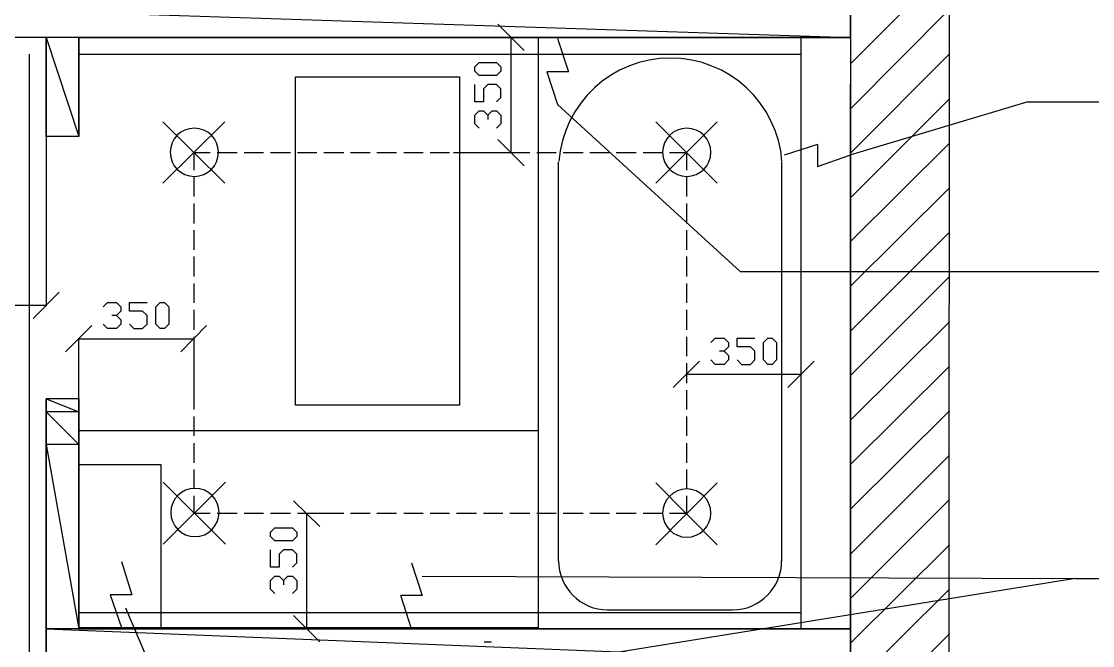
# Model space of a CAD drawing. Extents: x -3 to 1587, y 0 to 1122.
# Drawn here: x 915.3 to 1188.8, y 362.9 to 522.3 of the extents above; entities that cross this region are included whole.
import ezdxf

# ---------------------------------------------------------------- set-up
doc = ezdxf.new("R2010")
doc.units = 0
doc.layers.add('Page_1', color=7, linetype='CONTINUOUS')

msp = doc.modelspace()

# ---------------------------------------------------------------- linework, layer by layer
at = {"layer": 'Page_1', "color": 7}
for points in [[(1127.04, 903.8367), (1127.04, 246.3967)], [(1152.16, 177.5967), (1152.48, 903.8367)], [(921.6, 518.2367), (872.48, 518.2367)], [(921.6, 518.2367), (921.6, 492.9567)], [(929.92, 518.2367), (929.92, 492.9567)], [(929.92, 518.2367), (1127.04, 518.2367)], [(1114.4, 367.1967), (1114.4, 518.2367)], [(1127.04, 363.8367), (1127.04, 506.3967)], [(1052.16, 501.1167), (1098.88, 458.3967), (1334.88, 458.3967)], [(1172.32, 501.7567), (1126.88, 488.1567)], [(1172.32, 501.7567), (1345.28, 501.7567)], [(951.36, 480.9567), (967.2, 496.6367)], [(951.36, 496.6367), (967.2, 480.9567)], [(1077.28, 480.9567), (1092.96, 496.6367)], [(1077.28, 496.6367), (1092.96, 480.9567)], [(929.92, 492.9567), (921.6, 492.9567)], [(921.6, 425.9167), (921.6, 358.8767)], [(929.92, 425.9167), (921.6, 425.9167)], [(929.92, 425.9167), (929.92, 367.1967)], [(951.52, 388.7967), (967.36, 404.6367)], [(951.52, 404.6367), (967.36, 388.7967)], [(1077.28, 388.6367), (1092.96, 404.4767)], [(1077.28, 404.4767), (1092.96, 388.6367)], [(1017.6, 380.6367), (1184.48, 379.9967)], [(1184.48, 379.9967), (1053.6, 358.8767)], [(1184.48, 379.9967), (1351.68, 379.9967)], [(954.4, 343.1967), (941.92, 372.4767)], [(929.92, 367.1967), (1127.04, 367.1967)]]:
    msp.add_lwpolyline(points, dxfattribs=at)
at = {"layer": 'Page_1', "color": 1}
for points in [[(1127.2, 511.6767), (1152.32, 536.7967)], [(1127.2, 500.1567), (1152.32, 525.4367)], [(1047.36, 367.1967), (1047.36, 518.2367)], [(1052.16, 517.9167), (1055.04, 509.4367), (1049.44, 509.4367), (1052.16, 501.1167)], [(1127.2, 488.7967), (1152.32, 514.0767)], [(1127.2, 477.4367), (1152.32, 502.5567)], [(1118.56, 490.8767), (1110.08, 488.1567)], [(1118.56, 490.8767), (1118.56, 485.2767), (1126.88, 488.1567)], [(1127.04, 466.0767), (1152.32, 491.1967)], [(1052.32, 486.3967), (1052.32, 384.4767)], [(1109.44, 486.3967), (1109.44, 384.4767)], [(1127.04, 454.7167), (1152.32, 479.8367)], [(1127.04, 443.1967), (1152.32, 468.4767)], [(1127.04, 431.8367), (1152.32, 457.1167)], [(1127.04, 420.4767), (1152.32, 445.5967)], [(1127.04, 409.1167), (1152.32, 434.2367)], [(1127.04, 397.7567), (1152.32, 422.8767)], [(1127.04, 386.2367), (1152.32, 411.5167)], [(1127.04, 374.8767), (1152.32, 400.1567)], [(1127.04, 363.5167), (1152.32, 388.6367)], [(940.8, 384.3167), (943.52, 375.8367), (937.92, 375.8367), (940.8, 367.5167)], [(1014.88, 383.9967), (1017.6, 375.6767), (1012.16, 375.6767)], [(1014.88, 367.1967), (1012.16, 375.6767)], [(1127.04, 352.1567), (1152.32, 377.2767)], [(1064.96, 371.9967), (1096.8, 371.9967)], [(1127.04, 340.7967), (1152.32, 365.9167)], [(1033.44, 363.8367), (1035.36, 363.8367)]]:
    msp.add_lwpolyline(points, dxfattribs=at)
for points in [[(1127.04, 526.5567), (872.48, 526.5567), (1127.04, 518.2367)], [(872.48, 526.5567), (1127.04, 518.2367), (872.48, 518.2367)], [(929.92, 518.2367), (921.6, 518.2367), (929.92, 492.9567)], [(921.6, 518.2367), (929.92, 492.9567), (921.6, 492.9567)], [(985.28, 508.1567), (1027.2, 508.1567), (1027.2, 424.3167), (985.28, 424.3167)], [(929.92, 425.9167), (921.6, 425.9167), (929.92, 422.5567)], [(921.6, 425.9167), (929.92, 422.5567), (921.6, 422.5567)], [(929.92, 422.5567), (921.6, 422.5567), (929.92, 414.2367)], [(921.6, 422.5567), (929.92, 414.2367), (921.6, 414.2367)], [(1047.36, 417.7567), (929.92, 417.7567), (929.92, 367.5167), (1047.36, 367.5167)], [(929.92, 414.2367), (921.6, 414.2367), (929.92, 367.1967)], [(921.6, 414.2367), (929.92, 367.1967), (921.6, 367.1967)], [(929.92, 409.1167), (950.88, 409.1167), (950.88, 367.1967), (929.92, 367.1967)], [(1127.04, 367.1967), (921.6, 367.1967), (1127.04, 358.8767)], [(921.6, 367.1967), (1127.04, 358.8767), (921.6, 358.8767)]]:
    msp.add_lwpolyline(points, close=True, dxfattribs=at)
at = {"layer": 'Page_1', "color": 5}
for points in [[(1043.68, 514.8767), (1036.96, 521.5967)], [(1025.6, 488.7967), (1040.32, 488.7967), (1040.32, 518.2367), (1025.6, 518.2367)], [(1036.64, 501.7567), (1037.76, 502.8767), (1037.76, 505.1167), (1036.64, 506.2367), (1034.4, 506.2367), (1033.28, 505.1167), (1033.28, 501.7567), (1031.04, 501.7567), (1031.04, 506.2367)], [(1032.16, 495.0367), (1031.04, 496.1567), (1031.04, 498.3967), (1032.16, 499.5167), (1033.28, 499.5167), (1034.4, 498.3967), (1034.4, 497.2767)], [(1034.4, 498.3967), (1035.52, 499.5167), (1036.64, 499.5167), (1037.76, 498.3967), (1037.76, 496.1567), (1036.64, 495.0367)], [(921.6, 492.9567), (921.6, 449.5967)], [(1036.96, 492.1567), (1043.68, 485.4367)], [(959.36, 484.3167), (959.36, 488.7967), (963.52, 488.7967)], [(965.28, 488.7967), (970.4, 488.7967)], [(972.16, 488.7967), (977.12, 488.7967)], [(978.88, 488.7967), (984, 488.7967)], [(985.76, 488.7967), (990.72, 488.7967)], [(992.48, 488.7967), (997.6, 488.7967)], [(999.36, 488.7967), (1004.32, 488.7967)], [(1006.08, 488.7967), (1011.04, 488.7967)], [(1012.96, 488.7967), (1017.92, 488.7967)], [(1019.68, 488.7967), (1024.64, 488.7967)], [(1026.4, 488.7967), (1031.52, 488.7967)], [(1033.28, 488.7967), (1038.24, 488.7967)], [(1040, 488.7967), (1045.12, 488.7967)], [(1046.88, 488.7967), (1051.84, 488.7967)], [(1053.6, 488.7967), (1058.72, 488.7967)], [(1060.48, 488.7967), (1065.44, 488.7967)], [(1067.2, 488.7967), (1072.32, 488.7967)], [(1074.08, 488.7967), (1079.04, 488.7967)], [(1080.8, 488.7967), (1085.12, 488.7967)], [(1085.12, 488.7967), (1085.12, 484.3167)], [(959.36, 477.5967), (959.36, 482.5567)], [(1085.12, 482.5567), (1085.12, 477.5967)], [(959.36, 470.7167), (959.36, 475.8367)], [(1085.12, 475.8367), (1085.12, 470.7167)], [(959.36, 463.9967), (959.36, 468.9567)], [(1085.12, 468.9567), (1085.12, 463.9967)], [(959.36, 457.1167), (959.36, 462.2367)], [(1085.12, 462.2367), (1085.12, 457.1167)], [(959.36, 450.3967), (959.36, 455.3567)], [(1085.12, 455.3567), (1085.12, 450.3967)], [(918.24, 446.3967), (924.96, 453.1167)], [(921.6, 449.7567), (868.96, 449.7567)], [(936.16, 449.4367), (937.28, 450.5567), (939.52, 450.5567), (940.64, 449.4367), (940.64, 448.3167), (939.52, 447.1967), (938.4, 447.1967)], [(942.88, 444.9567), (944, 443.8367), (946.24, 443.8367), (947.36, 444.9567), (947.36, 447.1967), (946.24, 448.3167), (942.88, 448.3167), (942.88, 450.5567), (947.36, 450.5567)], [(939.52, 447.1967), (940.64, 446.0767), (940.64, 444.9567), (939.52, 443.8367), (937.28, 443.8367), (936.16, 444.9567)], [(959.36, 443.5167), (959.36, 448.6367)], [(1085.12, 448.6367), (1085.12, 443.5167)], [(933.28, 444.6367), (926.56, 437.9167)], [(956, 437.9167), (962.56, 444.6367)], [(929.92, 425.9167), (929.92, 441.4367)], [(929.92, 441.2767), (959.36, 441.2767)], [(959.36, 436.7967), (959.36, 441.7567)], [(959.36, 425.9167), (959.36, 441.4367)], [(1085.12, 441.7567), (1085.12, 436.7967)], [(1091.36, 440.3167), (1092.48, 441.4367), (1094.72, 441.4367), (1095.84, 440.3167), (1095.84, 439.1967), (1094.72, 438.0767), (1093.6, 438.0767)], [(1098.08, 435.8367), (1099.2, 434.7167), (1101.44, 434.7167), (1102.56, 435.8367), (1102.56, 438.0767), (1101.44, 439.1967), (1098.08, 439.1967), (1098.08, 441.4367), (1102.56, 441.4367)], [(1094.72, 438.0767), (1095.84, 436.9567), (1095.84, 435.8367), (1094.72, 434.7167), (1092.48, 434.7167), (1091.36, 435.8367)], [(959.36, 429.9167), (959.36, 435.0367)], [(1088.48, 435.5167), (1081.76, 428.7967)], [(1085.12, 435.0367), (1085.12, 429.9167)], [(1111.04, 428.7967), (1117.76, 435.5167)], [(1114.4, 432.3167), (1114.4, 432.1567), (1085.12, 432.1567), (1085.12, 432.3167)], [(959.36, 423.1967), (959.36, 428.1567)], [(1085.12, 428.1567), (1085.12, 423.1967)], [(959.36, 416.4767), (959.36, 421.4367)], [(1085.12, 421.4367), (1085.12, 416.4767)], [(959.36, 409.5967), (959.36, 414.5567)], [(1085.12, 414.5567), (1085.12, 409.5967)], [(959.36, 402.8767), (959.36, 407.8367)], [(1085.12, 407.8367), (1085.12, 402.8767)], [(963.52, 396.6367), (959.36, 396.6367), (959.36, 401.1167)], [(991.52, 393.2767), (984.8, 399.8367)], [(1085.12, 401.1167), (1085.12, 396.6367), (1080.8, 396.6367)], [(970.4, 396.6367), (965.28, 396.6367)], [(977.12, 396.6367), (972.16, 396.6367)], [(984, 396.6367), (978.88, 396.6367)], [(990.72, 396.6367), (985.76, 396.6367)], [(993.44, 396.6367), (988, 396.6367)], [(988.16, 367.1967), (988.16, 396.6367)], [(997.6, 396.6367), (992.48, 396.6367)], [(1004.32, 396.6367), (999.36, 396.6367)], [(1011.04, 396.6367), (1006.08, 396.6367)], [(1017.92, 396.6367), (1012.96, 396.6367)], [(1024.64, 396.6367), (1019.68, 396.6367)], [(1031.52, 396.6367), (1026.4, 396.6367)], [(1038.24, 396.6367), (1033.28, 396.6367)], [(1045.12, 396.6367), (1040, 396.6367)], [(1051.84, 396.6367), (1046.88, 396.6367)], [(1058.72, 396.6367), (1053.6, 396.6367)], [(1065.44, 396.6367), (1060.48, 396.6367)], [(1072.32, 396.6367), (1067.2, 396.6367)], [(1079.04, 396.6367), (1074.08, 396.6367)], [(984.48, 382.8767), (985.6, 383.9967), (985.6, 386.2367), (984.48, 387.3567), (982.24, 387.3567), (981.12, 386.2367), (981.12, 382.8767), (978.88, 382.8767), (978.88, 387.3567)], [(980, 376.1567), (978.88, 377.2767), (978.88, 379.5167), (980, 380.6367), (981.12, 380.6367), (982.24, 379.5167), (982.24, 378.3967)], [(982.24, 379.5167), (983.36, 380.6367), (984.48, 380.6367), (985.6, 379.5167), (985.6, 377.2767), (984.48, 376.1567)], [(984.8, 370.5567), (991.52, 363.8367)], [(993.44, 367.1967), (988, 367.1967)]]:
    msp.add_lwpolyline(points, dxfattribs=at)
at = {"layer": 'Page_1', "color": 3}
for points in [[(917.28, 513.9167), (917.28, 358.8767)], [(929.92, 513.9167), (1114.4, 513.9167)], [(929.92, 371.3567), (1114.4, 371.3567)]]:
    msp.add_lwpolyline(points, dxfattribs=at)
at = {"layer": 'Page_1', "color": 5}
for points in [[(1037.76, 509.5967), (1036.64, 508.4767), (1032.16, 508.4767), (1031.04, 509.5967), (1031.04, 510.7167), (1032.16, 511.8367), (1036.64, 511.8367), (1037.76, 510.7167)], [(950.72, 443.8367), (949.6, 444.9567), (949.6, 449.4367), (950.72, 450.5567), (951.84, 450.5567), (952.96, 449.4367), (952.96, 444.9567), (951.84, 443.8367)], [(1105.92, 434.7167), (1104.8, 435.8367), (1104.8, 440.3167), (1105.92, 441.4367), (1107.04, 441.4367), (1108.16, 440.3167), (1108.16, 435.8367), (1107.04, 434.7167)], [(985.6, 390.7167), (984.48, 389.5967), (980, 389.5967), (978.88, 390.7167), (978.88, 391.8367), (980, 392.9567), (984.48, 392.9567), (985.6, 391.8367)]]:
    msp.add_lwpolyline(points, close=True, dxfattribs=at)
at = {"layer": 'Page_1', "color": 1}
for points in [[(1081.04, 512.9567), (1066.07976, 512.9567), (1053.654688, 501.412172), (1052.55696, 486.492252)], [(1109.52304, 486.492252), (1108.425312, 501.412172), (1096.00024, 512.9567), (1081.04, 512.9567)], [(1052.48, 384.5567), (1052.48, 377.620028), (1058.10328, 371.9967), (1065.04, 371.9967)], [(1096.88, 371.9967), (1103.81672, 371.9967), (1109.44, 377.620028), (1109.44, 384.5567)]]:
    msp.add_open_spline(points, degree=3, dxfattribs=at)
at = {"layer": 'Page_1', "color": 7}
for points in [[(959.44, 495.0367), (956.037888, 495.0367), (953.28, 492.278764), (953.28, 488.8767)], [(965.6, 488.8767), (965.6, 492.278764), (962.842112, 495.0367), (959.44, 495.0367)], [(1085.2, 495.0367), (1081.797888, 495.0367), (1079.04, 492.278764), (1079.04, 488.8767)], [(1091.36, 488.8767), (1091.36, 492.278764), (1088.602112, 495.0367), (1085.2, 495.0367)], [(953.28, 488.8767), (953.28, 485.474636), (956.037888, 482.7167), (959.44, 482.7167)], [(959.44, 482.7167), (962.842112, 482.7167), (965.6, 485.474636), (965.6, 488.8767)], [(1079.04, 488.8767), (1079.04, 485.474636), (1081.797888, 482.7167), (1085.2, 482.7167)], [(1085.2, 482.7167), (1088.602112, 482.7167), (1091.36, 485.474636), (1091.36, 488.8767)], [(959.6, 403.0367), (956.197888, 403.0367), (953.44, 400.278764), (953.44, 396.8767)], [(965.76, 396.8767), (965.76, 400.278764), (963.002112, 403.0367), (959.6, 403.0367)], [(1085.2, 402.8767), (1081.797888, 402.8767), (1079.04, 400.118764), (1079.04, 396.7167)], [(1091.36, 396.7167), (1091.36, 400.118764), (1088.602112, 402.8767), (1085.2, 402.8767)], [(953.44, 396.8767), (953.44, 393.474636), (956.197888, 390.7167), (959.6, 390.7167)], [(959.6, 390.7167), (963.002112, 390.7167), (965.76, 393.474636), (965.76, 396.8767)], [(1079.04, 396.7167), (1079.04, 393.314636), (1081.797888, 390.5567), (1085.2, 390.5567)], [(1085.2, 390.5567), (1088.602112, 390.5567), (1091.36, 393.314636), (1091.36, 396.7167)]]:
    msp.add_open_spline(points, degree=3, dxfattribs=at)

doc.saveas('drawing.dxf')
